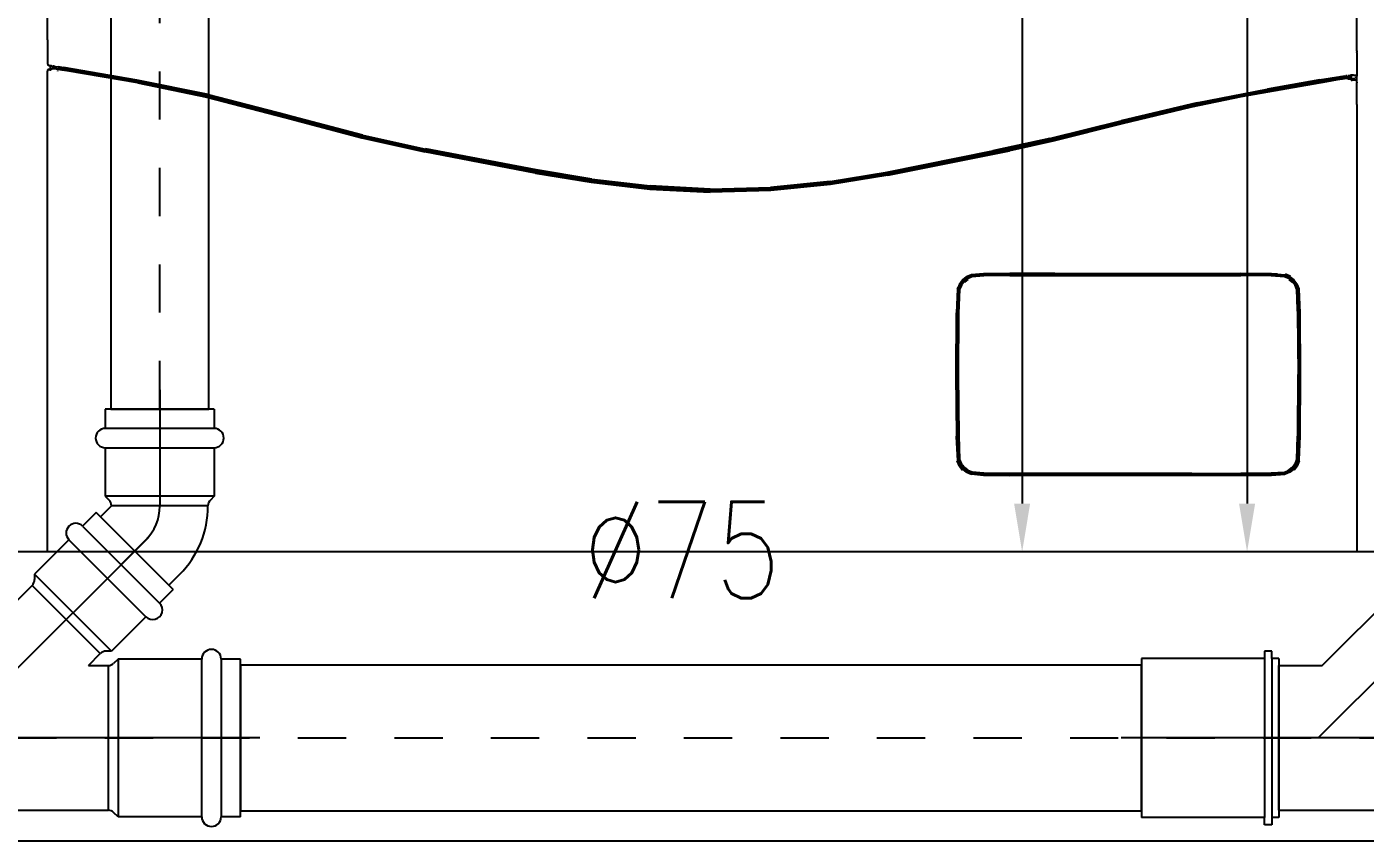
# Model space of a CAD drawing. Extents: x 41.9 to 126, y -21.3 to 38.1.
# Drawn here: x 97.593 to 100.367, y -16.279 to -14.591 of the extents above; entities that cross this region are included whole.
import ezdxf

# ---------------------------------------------------------------- set-up
doc = ezdxf.new("R2010")
doc.units = 0
for name, pattern in [('(_DASHED_)', [0.3, 0.2, -0.1]), ('DASHDOT2', [0.5, 0.25, -0.125, 0, -0.125]), ('ESGOTO_PRIMARIO', [1000, 1000, 0])]:
    doc.linetypes.add(name, pattern=pattern)
doc.layers.get('0').update_dxf_attribs({"linetype": 'CONTINUOUS'})
doc.layers.get('Defpoints').update_dxf_attribs({"linetype": 'CONTINUOUS'})
for name, color, linetype in [('ARQUITETURA_R07', 8, 'CONTINUOUS'), ('CONEXAO-PVC_SOLDAVEL_BRANCO', 84, 'CONTINUOUS'), ('IND_DIAMETRO', 7, 'CONTINUOUS'), ('IND_FLUXO', 3, 'CONTINUOUS'), ('LINHA_CENTRAL', 5, 'CONTINUOUS'), ('LINHA_EIXO', 8, 'DASHDOT2'), ('LISTAGEM_TEXTO', 7, 'CONTINUOUS'), ('TRACADO_INTERNO_CNX', 7, 'CONTINUOUS'), ('TUBO-PVC_SOLDAVEL_BRANCO', 84, 'CONTINUOUS'), ('US_dimension', 7, 'CONTINUOUS')]:
    doc.layers.add(name, color=color, linetype=linetype)
doc.styles.add('ARIAL', font='arial.ttf')
doc.styles.add('romans', font='romans.shx')
doc.dimstyles.new('1_25 A.F', dxfattribs={"dimscale": 0, "dimtxt": 0.2, "dimasz": 0.1, "dimexe": 0.05, "dimexo": 0.05, "dimgap": -0.045, "dimtad": 1, "dimlfac": 0.25, "dimzin": 5, "dimdsep": 46, "dimtxsty": 'ARIAL', "dimcen": 0, "dimclrd": 256, "dimclre": 256, "dimclrt": 256, "dimadec": 0, "dimazin": 0, "dimtfac": 1, "dimtmove": 2, "dimatfit": 3, "dimfxl": 0.08, "dimtolj": 1, "dimtzin": 1, "dimlwd": -1, "dimlwe": -1, "dimarcsym": 0})

# ---------------------------------------------------------------- blocks, each defined once
blk = doc.blocks.new('VISTAS')
at = {"layer": 'ARQUITETURA_R07'}
for p, q in [((0.86418, -1.02829), (0.86418, -0.51807)), ((1.54261, -1.03386), (1.54261, -0.51876)), ((0.86418, -1.02829), (0.86423, -1.04067)), ((1.54261, -1.03478), (1.54257, -1.04715)), ((1.54261, -1.03386), (1.54261, -1.03445)), ((1.54261, -1.03478), (1.54261, -1.03445)), ((0.86418, -1.05625), (0.86423, -1.04433)), ((0.86423, -1.04067), (0.86422, -1.04073)), ((0.86422, -1.04073), (0.86432, -1.04096)), ((0.86432, -1.04404), (0.86422, -1.04424)), ((0.86423, -1.04433), (0.86422, -1.04424)), ((0.86432, -1.04096), (0.8643, -1.04102)), ((0.8643, -1.04102), (0.86444, -1.04124)), ((0.8643, -1.04395), (0.86444, -1.04372)), ((0.86432, -1.04404), (0.8643, -1.04395)), ((0.86432, -1.04096), (0.86448, -1.04119)), ((0.86448, -1.04381), (0.86432, -1.04404)), ((0.86444, -1.04124), (0.86463, -1.0414)), ((0.86444, -1.04372), (0.86463, -1.04355)), ((0.86448, -1.04119), (0.8647, -1.04135)), ((0.8647, -1.04365), (0.86448, -1.04381)), ((0.86474, -1.04146), (0.86463, -1.0414)), ((0.86463, -1.04355), (0.86473, -1.0435)), ((0.8647, -1.04135), (0.86498, -1.04145)), ((0.86498, -1.04355), (0.8647, -1.04365)), ((0.86473, -1.0435), (0.86487, -1.04345)), ((0.86496, -1.04155), (0.86474, -1.04146)), ((0.86487, -1.04345), (0.86494, -1.0434)), ((0.86494, -1.0434), (0.86536, -1.04333)), ((0.86496, -1.04155), (0.8654, -1.04162)), ((0.86498, -1.04145), (0.8655, -1.0415)), ((0.8652, -1.04353), (0.86498, -1.04355)), ((0.86536, -1.04333), (0.86559, -1.04331)), ((0.86559, -1.04164), (0.8654, -1.04162)), ((0.8655, -1.0415), (0.86559, -1.0415)), ((0.86559, -1.04133), (0.86559, -1.0415)), ((0.86559, -1.0415), (0.86594, -1.04151)), ((0.86559, -1.0415), (0.86559, -1.0416)), ((0.86632, -1.04176), (0.86559, -1.04164)), ((0.86559, -1.04164), (0.86559, -1.04331)), ((0.86559, -1.04331), (0.86611, -1.04328)), ((0.86559, -1.04331), (0.86559, -1.0434)), ((0.86559, -1.04361), (0.86559, -1.0437)), ((0.86559, -1.0438), (0.86559, -1.04398)), ((0.86559, -1.04413), (0.86559, -1.04436)), ((0.8664, -1.04349), (0.86579, -1.0435)), ((0.86611, -1.04328), (0.8668, -1.04313)), ((0.86632, -1.04176), (0.86705, -1.04188)), ((0.86727, -1.04334), (0.8665, -1.04347)), ((0.8668, -1.04313), (0.86705, -1.04279)), ((0.86693, -1.04321), (0.8668, -1.04313)), ((0.86713, -1.04316), (0.8668, -1.04313)), ((0.86727, -1.04334), (0.86693, -1.04321)), ((0.86694, -1.04174), (0.86705, -1.04188)), ((0.86705, -1.04188), (0.86709, -1.04194)), ((0.86705, -1.04188), (0.86721, -1.04191)), ((0.86705, -1.04279), (0.86707, -1.04235)), ((0.86705, -1.04279), (0.86719, -1.04283)), ((0.86709, -1.04194), (0.86707, -1.04235)), ((0.86707, -1.04235), (0.86739, -1.04241)), ((0.86709, -1.04194), (0.86721, -1.04191)), ((0.86737, -1.04319), (0.86713, -1.04316)), ((0.86735, -1.04286), (0.86719, -1.04283)), ((0.86719, -1.04283), (0.86736, -1.04283)), ((0.86726, -1.04191), (0.86721, -1.04191)), ((0.86756, -1.04191), (0.86726, -1.04191)), ((0.86726, -1.04191), (0.86741, -1.04199)), ((0.86726, -1.04191), (0.86756, -1.04196)), ((0.86737, -1.04319), (0.86727, -1.04334)), ((0.86742, -1.04287), (0.86736, -1.04283)), ((0.868, -1.04329), (0.86737, -1.04319)), ((0.86756, -1.04231), (0.86739, -1.04232)), ((0.8674, -1.04175), (0.86756, -1.04191)), ((0.86741, -1.04199), (0.86756, -1.04201)), ((0.86756, -1.04286), (0.86742, -1.04287)), ((0.86756, -1.0429), (0.86742, -1.04287)), ((0.86756, -1.0429), (0.86753, -1.04295)), ((0.86756, -1.04191), (0.86756, -1.04196)), ((0.86756, -1.04196), (0.86756, -1.04201)), ((0.86756, -1.04196), (0.86786, -1.04201)), ((0.86756, -1.04201), (0.86828, -1.04212)), ((0.86756, -1.04201), (0.86756, -1.04231)), ((0.86756, -1.04231), (0.86756, -1.04244)), ((0.86756, -1.04286), (0.86756, -1.0429)), ((0.86823, -1.04296), (0.86756, -1.04286)), ((0.86828, -1.04212), (0.86786, -1.04201)), ((0.8695, -1.04353), (0.868, -1.04329)), ((0.86823, -1.04296), (0.86972, -1.0432)), ((0.86828, -1.04212), (0.86951, -1.04228)), ((0.86926, -1.04207), (0.86926, -1.04216)), ((0.86926, -1.04392), (0.86926, -1.04398)), ((0.86926, -1.04424), (0.86926, -1.04439)), ((0.87163, -1.04389), (0.8695, -1.04353)), ((0.86951, -1.04228), (0.86951, -1.04211)), ((0.86951, -1.04228), (0.86978, -1.04237)), ((0.86951, -1.044), (0.86951, -1.04396)), ((0.86951, -1.04443), (0.86951, -1.04426)), ((0.86966, -1.04214), (0.87244, -1.0426)), ((0.87185, -1.04356), (0.86972, -1.0432)), ((0.86978, -1.04237), (0.87002, -1.04237)), ((0.87002, -1.04237), (0.87191, -1.04273)), ((0.8744, -1.04435), (0.87163, -1.04389)), ((0.87185, -1.04356), (0.87462, -1.04403)), ((0.87191, -1.04273), (0.87281, -1.04284)), ((0.91052, -1.04906), (0.87244, -1.0426)), ((0.8726, -1.04275), (0.88364, -1.04462)), ((0.87281, -1.04284), (0.87468, -1.0432)), ((0.91096, -1.05056), (0.8744, -1.04435)), ((0.91116, -1.05026), (0.87462, -1.04403)), ((0.88381, -1.0447), (0.87468, -1.0432)), ((0.87468, -1.0432), (0.91143, -1.04951)), ((0.88381, -1.0447), (0.91062, -1.04926)), ((1.5364, -1.04707), (1.53678, -1.04702)), ((1.53697, -1.04693), (1.53682, -1.04695)), ((1.53697, -1.04693), (1.53703, -1.04693)), ((1.53709, -1.04691), (1.53703, -1.04693)), ((1.53713, -1.04691), (1.53709, -1.04691)), ((1.53741, -1.0469), (1.53726, -1.0469)), ((1.53844, -1.0469), (1.53796, -1.0469)), ((1.53803, -1.04682), (1.53844, -1.04682)), ((1.53844, -1.04655), (1.53844, -1.04642)), ((1.53844, -1.04669), (1.53844, -1.04664)), ((1.53844, -1.04682), (1.53844, -1.04678)), ((1.53844, -1.04682), (1.53854, -1.04682)), ((1.53844, -1.0469), (1.53844, -1.04682)), ((1.53869, -1.04689), (1.53844, -1.0469)), ((1.53844, -1.0472), (1.53844, -1.04695)), ((1.53867, -1.04682), (1.53861, -1.04683)), ((1.53869, -1.04675), (1.53867, -1.04682)), ((1.53867, -1.04682), (1.53938, -1.04682)), ((1.53867, -1.04682), (1.53869, -1.04689)), ((1.53869, -1.0464), (1.53869, -1.04655)), ((1.53869, -1.04661), (1.53869, -1.04665)), ((1.53874, -1.04689), (1.53869, -1.04689)), ((1.53869, -1.04689), (1.53869, -1.04726)), ((1.53961, -1.04725), (1.53874, -1.04689)), ((1.54084, -1.04647), (1.5393, -1.04655)), ((1.54009, -1.04683), (1.53938, -1.04682)), ((1.54084, -1.04647), (1.54177, -1.04651)), ((1.54222, -1.04684), (1.54177, -1.04651)), ((1.54236, -1.04666), (1.54236, -1.04764)), ((0.94742, -1.05654), (0.91052, -1.04906)), ((0.94733, -1.0567), (0.91062, -1.04926)), ((0.91096, -1.05056), (0.94682, -1.0579)), ((0.94699, -1.0576), (0.91116, -1.05026)), ((0.94738, -1.05689), (0.91143, -1.04951)), ((1.45989, -1.06088), (1.49631, -1.05373)), ((1.45994, -1.06106), (1.4962, -1.05393)), ((1.52656, -1.04965), (1.48237, -1.05738)), ((1.52674, -1.04997), (1.4824, -1.05778)), ((1.5214, -1.04973), (1.49534, -1.05424)), ((1.52656, -1.04924), (1.49542, -1.05464)), ((1.523, -1.0493), (1.4962, -1.05393)), ((1.5233, -1.04905), (1.49631, -1.05373)), ((1.5214, -1.04973), (1.53214, -1.04789)), ((1.523, -1.0493), (1.534, -1.04743)), ((1.5342, -1.04733), (1.52317, -1.04921)), ((1.5233, -1.04905), (1.53435, -1.04717)), ((1.53214, -1.0483), (1.52656, -1.04924)), ((1.52656, -1.04965), (1.53215, -1.04871)), ((1.53235, -1.04903), (1.52674, -1.04997)), ((1.53214, -1.04789), (1.5349, -1.04747)), ((1.53491, -1.0483), (1.53215, -1.04871)), ((1.53512, -1.04862), (1.53235, -1.04903)), ((1.5364, -1.04707), (1.534, -1.04743)), ((1.5349, -1.04747), (1.53703, -1.04721)), ((1.53491, -1.0483), (1.53704, -1.04804)), ((1.53726, -1.04836), (1.53512, -1.04862)), ((1.53703, -1.04721), (1.53844, -1.0472)), ((1.53704, -1.04762), (1.53703, -1.04721)), ((1.53854, -1.04751), (1.53704, -1.04762)), ((1.53854, -1.04793), (1.53704, -1.04804)), ((1.53869, -1.04825), (1.53726, -1.04836)), ((1.53844, -1.0472), (1.53853, -1.0472)), ((1.53844, -1.04847), (1.53844, -1.04835)), ((1.53844, -1.04874), (1.53844, -1.04859)), ((1.53844, -1.04896), (1.53844, -1.04884)), ((1.53853, -1.0472), (1.53869, -1.04726)), ((1.53869, -1.04752), (1.53854, -1.04751)), ((1.53854, -1.04793), (1.53869, -1.04794)), ((1.53869, -1.04726), (1.5394, -1.04756)), ((1.53869, -1.04726), (1.53869, -1.04752)), ((1.5394, -1.04756), (1.53869, -1.04752)), ((1.53869, -1.04794), (1.53869, -1.04815)), ((1.53869, -1.04794), (1.5394, -1.04797)), ((1.53869, -1.04825), (1.53869, -1.04845)), ((1.53876, -1.04826), (1.53869, -1.04825)), ((1.53869, -1.04856), (1.53869, -1.04869)), ((1.53869, -1.04881), (1.53869, -1.04895)), ((1.53958, -1.0483), (1.53876, -1.04826)), ((1.53972, -1.04792), (1.5394, -1.04756)), ((1.5394, -1.04756), (1.5397, -1.0481)), ((1.53958, -1.0483), (1.5394, -1.04797)), ((1.5394, -1.04914), (1.53952, -1.04891)), ((1.53947, -1.04916), (1.53955, -1.04891)), ((1.53951, -1.04915), (1.53965, -1.0489)), ((1.53955, -1.04915), (1.5396, -1.04915)), ((1.53958, -1.0483), (1.53963, -1.0483)), ((1.53962, -1.04859), (1.5396, -1.04872)), ((1.53965, -1.0489), (1.5396, -1.04915)), ((1.5396, -1.04915), (1.5399, -1.04912)), ((1.53994, -1.04782), (1.53961, -1.04725)), ((1.53967, -1.04835), (1.53963, -1.0483)), ((1.53965, -1.04847), (1.53963, -1.04853)), ((1.53967, -1.04835), (1.53966, -1.04842)), ((1.53971, -1.04813), (1.53967, -1.04828)), ((1.53967, -1.04828), (1.53968, -1.04831)), ((1.53968, -1.04831), (1.53967, -1.04835)), ((1.53972, -1.04834), (1.53967, -1.04835)), ((1.53967, -1.04835), (1.53972, -1.04843)), ((1.53972, -1.0484), (1.53967, -1.04835)), ((1.53967, -1.04847), (1.53972, -1.04852)), ((1.53971, -1.04859), (1.53969, -1.04871)), ((1.53969, -1.04859), (1.53969, -1.04871)), ((1.53972, -1.04792), (1.5397, -1.0481)), ((1.5397, -1.0481), (1.53971, -1.04813)), ((1.53971, -1.04813), (1.53972, -1.04834)), ((1.53972, -1.04834), (1.53972, -1.0484)), ((1.53972, -1.0484), (1.53972, -1.04843)), ((1.53975, -1.04843), (1.53972, -1.0484)), ((1.53972, -1.04847), (1.53972, -1.04852)), ((1.53972, -1.04871), (1.53978, -1.04858)), ((1.53975, -1.04843), (1.53979, -1.04843)), ((1.53975, -1.04843), (1.53978, -1.04847)), ((1.53978, -1.04847), (1.53984, -1.04844)), ((1.53982, -1.0485), (1.53978, -1.04847)), ((1.53982, -1.0485), (1.53983, -1.04848)), ((1.53984, -1.04844), (1.53994, -1.04782)), ((1.53984, -1.04844), (1.54029, -1.04844)), ((1.53996, -1.04867), (1.53988, -1.04857)), ((1.5399, -1.04912), (1.53993, -1.04888)), ((1.5399, -1.04912), (1.54036, -1.04905)), ((1.53996, -1.04869), (1.53996, -1.04867)), ((1.54101, -1.04849), (1.54029, -1.04844)), ((1.54036, -1.04905), (1.54129, -1.04903)), ((1.5414, -1.04856), (1.54101, -1.04849)), ((1.54129, -1.04903), (1.5418, -1.04899)), ((1.54161, -1.04867), (1.5414, -1.04856)), ((1.54161, -1.04867), (1.54194, -1.04894)), ((1.5418, -1.04899), (1.54184, -1.04897)), ((1.54183, -1.0474), (1.54191, -1.04813)), ((1.54194, -1.04894), (1.54209, -1.04889)), ((1.54194, -1.04894), (1.54205, -1.04901)), ((1.54205, -1.04901), (1.54222, -1.04918)), ((1.54209, -1.04889), (1.54231, -1.04873)), ((1.54222, -1.04918), (1.54234, -1.04941)), ((1.54231, -1.04873), (1.54236, -1.04865)), ((1.54236, -1.04865), (1.54234, -1.04941)), ((1.54234, -1.04941), (1.54236, -1.04947)), ((1.54236, -1.04865), (1.54246, -1.0485)), ((1.54236, -1.04947), (1.54242, -1.0497)), ((1.54236, -1.04947), (1.54236, -1.04966)), ((1.54242, -1.0497), (1.54257, -1.05052)), ((1.54246, -1.0485), (1.54256, -1.04821)), ((1.54256, -1.04821), (1.54257, -1.04715)), ((1.54261, -1.06175), (1.54257, -1.05052)), ((0.86416, -1.29352), (0.86418, -1.05633)), ((0.86418, -1.05633), (0.86418, -1.05625)), ((0.94682, -1.0579), (0.98742, -1.06851)), ((0.94699, -1.0576), (0.98755, -1.0682)), ((0.94733, -1.0567), (0.98805, -1.06724)), ((0.94738, -1.05689), (0.98789, -1.06745)), ((0.94742, -1.05654), (0.98816, -1.06707)), ((1.45989, -1.06088), (1.42051, -1.07021)), ((1.45672, -1.0627), (1.48237, -1.05738)), ((1.4824, -1.05778), (1.45678, -1.0631)), ((1.45981, -1.06125), (1.49534, -1.05424)), ((1.45993, -1.06165), (1.49542, -1.05464)), ((1.0273, -1.07794), (0.98789, -1.06745)), ((1.0274, -1.07771), (0.98805, -1.06724)), ((1.45994, -1.06106), (1.42058, -1.0704)), ((1.45981, -1.06125), (1.42066, -1.07059)), ((1.42075, -1.07101), (1.45993, -1.06165)), ((1.45665, -1.06222), (1.42075, -1.07101)), ((1.45672, -1.0627), (1.42081, -1.07147)), ((1.45678, -1.0631), (1.42086, -1.07185)), ((1.4599, -1.06155), (1.45665, -1.06222)), ((1.54261, -1.06175), (1.54262, -1.29352)), ((0.98742, -1.06851), (1.02699, -1.0791)), ((1.02707, -1.07877), (0.98755, -1.0682)), ((1.38344, -1.07931), (1.42051, -1.07021)), ((1.38347, -1.07952), (1.42058, -1.0704)), ((1.38351, -1.07976), (1.42066, -1.07059)), ((1.38357, -1.08019), (1.42075, -1.07101)), ((1.42075, -1.07101), (1.3857, -1.07976)), ((1.38574, -1.0802), (1.42081, -1.07147)), ((1.42086, -1.07185), (1.38578, -1.08056)), ((1.02699, -1.0791), (1.05971, -1.08635)), ((1.02707, -1.07877), (1.05977, -1.08601)), ((1.0273, -1.07794), (1.05993, -1.08516)), ((1.0274, -1.07771), (1.05998, -1.08491)), ((1.38344, -1.07931), (1.35393, -1.08578)), ((1.38347, -1.07952), (1.35396, -1.08599)), ((1.38351, -1.07976), (1.35401, -1.08624)), ((1.35408, -1.08667), (1.38357, -1.08019)), ((1.3857, -1.07976), (1.36261, -1.08496)), ((1.38574, -1.0802), (1.36263, -1.0854)), ((1.38578, -1.08056), (1.36265, -1.08575)), ((1.11711, -1.09727), (1.05971, -1.08635)), ((1.11716, -1.09692), (1.05977, -1.08601)), ((1.11728, -1.09608), (1.05993, -1.08516)), ((1.11733, -1.09584), (1.05998, -1.08491)), ((1.11736, -1.09564), (1.06002, -1.0847)), ((1.29923, -1.09674), (1.35393, -1.08578)), ((1.29927, -1.09695), (1.35396, -1.08599)), ((1.29934, -1.09718), (1.35401, -1.08624)), ((1.35408, -1.08667), (1.29942, -1.09759)), ((1.36263, -1.0854), (1.2995, -1.09801)), ((1.29957, -1.09836), (1.36265, -1.08575)), ((1.36261, -1.08496), (1.35408, -1.08667)), ((1.11711, -1.09727), (1.14596, -1.102)), ((1.146, -1.10166), (1.11716, -1.09692)), ((1.14612, -1.10082), (1.11728, -1.09608)), ((1.14617, -1.1006), (1.11733, -1.09584)), ((1.1462, -1.10039), (1.11736, -1.09564)), ((1.14596, -1.102), (1.17631, -1.10554)), ((1.146, -1.10166), (1.17633, -1.1052)), ((1.14612, -1.10082), (1.1764, -1.10436)), ((1.14617, -1.1006), (1.17643, -1.10414)), ((1.1462, -1.10039), (1.17645, -1.10393)), ((1.26963, -1.10164), (1.23882, -1.10471)), ((1.26967, -1.10184), (1.23885, -1.10492)), ((1.26973, -1.10206), (1.23888, -1.10513)), ((1.26963, -1.10164), (1.29923, -1.09674)), ((1.26967, -1.10184), (1.29927, -1.09695)), ((1.26973, -1.10206), (1.29934, -1.09718)), ((1.26986, -1.1029), (1.2995, -1.09801)), ((1.29957, -1.09836), (1.26991, -1.10324)), ((1.17631, -1.10554), (1.20753, -1.10721)), ((1.20753, -1.10686), (1.17633, -1.1052)), ((1.20752, -1.10602), (1.1764, -1.10436)), ((1.20752, -1.1058), (1.17643, -1.10414)), ((1.20752, -1.1056), (1.17645, -1.10393)), ((1.20752, -1.1056), (1.23882, -1.10471)), ((1.20752, -1.1058), (1.23885, -1.10492)), ((1.20752, -1.10602), (1.23888, -1.10513)), ((1.20753, -1.10686), (1.23895, -1.10597)), ((1.23898, -1.10631), (1.20753, -1.10721)), ((1.26986, -1.1029), (1.23895, -1.10597)), ((1.26991, -1.10324), (1.23898, -1.10631)), ((1.33834, -1.15265), (1.3404, -1.15102)), ((1.3404, -1.15102), (1.34283, -1.14999)), ((1.34285, -1.15001), (1.34041, -1.15105)), ((1.34046, -1.15111), (1.34286, -1.1501)), ((1.34088, -1.15184), (1.34313, -1.15089)), ((1.34317, -1.15102), (1.34094, -1.15195)), ((1.34914, -1.14946), (1.34285, -1.15001)), ((1.34913, -1.14955), (1.34286, -1.1501)), ((1.34926, -1.15038), (1.34313, -1.15089)), ((1.34929, -1.15051), (1.34317, -1.15102)), ((1.34913, -1.14955), (1.36275, -1.14936)), ((1.36277, -1.14927), (1.34914, -1.14946)), ((1.34926, -1.15038), (1.3628, -1.1502)), ((1.36281, -1.15033), (1.34929, -1.15051)), ((1.36275, -1.14936), (1.48245, -1.1494)), ((1.36277, -1.14927), (1.386, -1.14924)), ((1.36277, -1.14927), (1.4825, -1.14931)), ((1.36279, -1.14924), (1.386, -1.14924)), ((1.3628, -1.1502), (1.48239, -1.15024)), ((1.36281, -1.15033), (1.48239, -1.15037)), ((1.386, -1.14924), (1.48248, -1.14928)), ((1.49817, -1.15039), (1.48239, -1.15024)), ((1.49816, -1.15052), (1.48239, -1.15037)), ((1.4983, -1.14956), (1.48245, -1.1494)), ((1.48248, -1.14928), (1.48251, -1.14928)), ((1.48248, -1.14928), (1.4825, -1.14931)), ((1.49837, -1.14947), (1.4825, -1.14931)), ((1.50502, -1.15102), (1.49816, -1.15052)), ((1.49817, -1.15039), (1.50505, -1.15089)), ((1.4983, -1.14956), (1.50532, -1.1501)), ((1.50136, -1.14967), (1.49837, -1.14947)), ((1.49839, -1.14945), (1.50136, -1.14967)), ((1.50136, -1.14967), (1.50542, -1.15002)), ((1.50725, -1.15195), (1.50502, -1.15102)), ((1.5073, -1.15184), (1.50505, -1.15089)), ((1.50773, -1.15111), (1.50532, -1.1501)), ((1.50542, -1.15002), (1.50779, -1.15102)), ((1.50544, -1.15001), (1.50779, -1.15102)), ((1.50819, -1.15086), (1.50564, -1.14975)), ((1.50779, -1.15102), (1.50783, -1.15102)), ((1.50783, -1.15102), (1.50785, -1.15105)), ((1.33569, -1.15731), (1.33513, -1.16972)), ((1.33524, -1.16972), (1.33581, -1.15729)), ((1.3357, -1.15726), (1.33568, -1.15728)), ((1.33569, -1.15731), (1.33568, -1.15728)), ((1.33569, -1.15731), (1.3357, -1.15726)), ((1.3357, -1.15726), (1.33571, -1.15723)), ((1.33571, -1.15723), (1.336, -1.15651)), ((1.33685, -1.15481), (1.33581, -1.15729)), ((1.33675, -1.1548), (1.336, -1.15651)), ((1.33604, -1.16986), (1.33658, -1.15757)), ((1.33669, -1.15762), (1.33617, -1.16989)), ((1.33755, -1.15525), (1.33658, -1.15757)), ((1.33765, -1.15532), (1.33669, -1.15762)), ((1.33669, -1.15762), (1.33675, -1.15767)), ((1.3375, -1.15376), (1.33675, -1.1548)), ((1.33677, -1.15771), (1.33675, -1.15767)), ((1.33677, -1.15771), (1.3368, -1.15773)), ((1.33685, -1.15481), (1.33843, -1.15272)), ((1.3375, -1.15376), (1.33778, -1.1534)), ((1.33755, -1.15525), (1.339, -1.15331)), ((1.33909, -1.15341), (1.33765, -1.15532)), ((1.33778, -1.1534), (1.33834, -1.15265)), ((1.33835, -1.15268), (1.33778, -1.1534)), ((1.34041, -1.15105), (1.33835, -1.15268)), ((1.34046, -1.15111), (1.33843, -1.15272)), ((1.34088, -1.15184), (1.339, -1.15331)), ((1.34094, -1.15195), (1.33909, -1.15341)), ((1.34106, -1.15249), (1.33935, -1.15387)), ((1.50723, -1.15249), (1.50894, -1.15386)), ((1.5091, -1.15341), (1.50725, -1.15195)), ((1.5073, -1.15184), (1.50918, -1.15331)), ((1.50773, -1.15111), (1.50975, -1.15272)), ((1.50785, -1.15105), (1.50984, -1.15264)), ((1.51051, -1.15532), (1.5091, -1.15341)), ((1.51061, -1.15524), (1.50918, -1.15331)), ((1.51131, -1.15481), (1.50975, -1.15272)), ((1.50984, -1.15264), (1.50989, -1.15265)), ((1.50991, -1.15268), (1.50989, -1.15265)), ((1.50991, -1.15268), (1.51142, -1.15475)), ((1.51142, -1.15761), (1.51051, -1.15532)), ((1.51061, -1.15524), (1.51152, -1.15756)), ((1.51131, -1.15481), (1.5123, -1.15729)), ((1.5114, -1.15766), (1.51142, -1.15761)), ((1.5114, -1.1577), (1.5114, -1.15766)), ((1.5118, -1.16793), (1.5114, -1.1577)), ((1.51142, -1.15475), (1.51147, -1.15477)), ((1.51149, -1.1548), (1.51147, -1.15477)), ((1.51149, -1.1548), (1.51241, -1.15726)), ((1.51202, -1.16985), (1.51152, -1.15756)), ((1.51282, -1.16972), (1.5123, -1.15729)), ((1.51241, -1.15726), (1.51294, -1.16972)), ((1.33499, -1.20169), (1.33512, -1.16978)), ((1.33524, -1.16972), (1.33511, -1.20167)), ((1.33513, -1.16972), (1.33512, -1.16978)), ((1.33604, -1.16986), (1.33592, -1.20168)), ((1.33617, -1.16989), (1.33604, -1.20169)), ((1.51191, -1.16988), (1.5118, -1.16793)), ((1.51188, -1.16992), (1.51191, -1.16988)), ((1.51188, -1.16992), (1.51207, -1.20169)), ((1.51202, -1.16985), (1.51218, -1.20168)), ((1.51282, -1.16972), (1.513, -1.20167)), ((1.51294, -1.16972), (1.51312, -1.20168)), ((1.33497, -1.20172), (1.33499, -1.20169)), ((1.33497, -1.20172), (1.33498, -1.20175)), ((1.33498, -1.20175), (1.33499, -1.20169)), ((1.33523, -1.23365), (1.33498, -1.20175)), ((1.33534, -1.23363), (1.33511, -1.20167)), ((1.33614, -1.2335), (1.33592, -1.20168)), ((1.33604, -1.20169), (1.33627, -1.23349)), ((1.51191, -1.2335), (1.51206, -1.20175)), ((1.51202, -1.2335), (1.51218, -1.20168)), ((1.51206, -1.20175), (1.51207, -1.20169)), ((1.51282, -1.23363), (1.513, -1.20167)), ((1.51312, -1.20168), (1.51294, -1.23365)), ((1.335, -1.2338), (1.33563, -1.24636)), ((1.33521, -1.23369), (1.33523, -1.23365)), ((1.33522, -1.23373), (1.33521, -1.23369)), ((1.33578, -1.24611), (1.33522, -1.23373)), ((1.33534, -1.23363), (1.33589, -1.24606)), ((1.33614, -1.2335), (1.33666, -1.24579)), ((1.33627, -1.23349), (1.33678, -1.24576)), ((1.51188, -1.23357), (1.5114, -1.24578)), ((1.51142, -1.24576), (1.51188, -1.23357)), ((1.51202, -1.2335), (1.51152, -1.24579)), ((1.51188, -1.23357), (1.51191, -1.2335)), ((1.51282, -1.23363), (1.5123, -1.24606)), ((1.51294, -1.23365), (1.51241, -1.24611)), ((1.33667, -1.2491), (1.33555, -1.24644)), ((1.33578, -1.24611), (1.33576, -1.24617)), ((1.33577, -1.2462), (1.33576, -1.24617)), ((1.33678, -1.24861), (1.33577, -1.2462)), ((1.33687, -1.24854), (1.33589, -1.24606)), ((1.33758, -1.24811), (1.33666, -1.24579)), ((1.33678, -1.24576), (1.33768, -1.24805)), ((1.33758, -1.24811), (1.339, -1.25004)), ((1.33768, -1.24805), (1.33773, -1.24807)), ((1.33773, -1.24807), (1.33776, -1.2481)), ((1.33776, -1.2481), (1.33821, -1.24871)), ((1.51061, -1.24811), (1.50918, -1.25004)), ((1.5105, -1.2481), (1.50996, -1.24879)), ((1.51049, -1.24807), (1.51048, -1.24809)), ((1.51138, -1.24582), (1.51049, -1.24807)), ((1.51141, -1.24581), (1.5105, -1.2481)), ((1.51061, -1.24811), (1.51152, -1.24579)), ((1.51131, -1.24854), (1.5123, -1.24606)), ((1.51138, -1.24582), (1.51142, -1.24576)), ((1.5114, -1.24578), (1.51141, -1.24581)), ((1.51241, -1.24611), (1.51142, -1.24861)), ((1.51172, -1.24906), (1.5128, -1.24642)), ((1.33667, -1.2491), (1.33827, -1.25127)), ((1.33835, -1.25073), (1.33678, -1.24861)), ((1.33687, -1.24854), (1.33843, -1.25063)), ((1.33821, -1.24871), (1.33909, -1.24996)), ((1.3404, -1.25235), (1.33835, -1.25073)), ((1.34046, -1.25223), (1.33843, -1.25063)), ((1.34088, -1.25151), (1.339, -1.25004)), ((1.33914, -1.24997), (1.33909, -1.24996)), ((1.33916, -1.25), (1.33909, -1.24996)), ((1.33916, -1.25), (1.33914, -1.24997)), ((1.34095, -1.25142), (1.33916, -1.25)), ((1.34106, -1.25109), (1.33936, -1.24972)), ((1.34283, -1.25338), (1.3404, -1.25235)), ((1.34046, -1.25223), (1.34286, -1.25325)), ((1.34088, -1.25151), (1.34313, -1.25246)), ((1.34095, -1.25142), (1.34098, -1.25142)), ((1.341, -1.25144), (1.34098, -1.25142)), ((1.34271, -1.25214), (1.341, -1.25144)), ((1.3432, -1.25235), (1.34271, -1.25214)), ((1.34317, -1.25235), (1.34271, -1.25214)), ((1.34912, -1.25393), (1.34283, -1.25338)), ((1.34913, -1.2538), (1.34286, -1.25325)), ((1.34927, -1.25297), (1.34313, -1.25246)), ((1.34322, -1.25237), (1.34317, -1.25235)), ((1.34931, -1.25285), (1.3432, -1.25235)), ((1.34933, -1.25288), (1.34322, -1.25237)), ((1.36274, -1.25412), (1.34912, -1.25393)), ((1.34913, -1.2538), (1.36275, -1.25398)), ((1.34927, -1.25297), (1.3628, -1.25314)), ((1.34931, -1.25285), (1.36282, -1.25303)), ((1.36282, -1.25303), (1.34933, -1.25288)), ((1.48246, -1.25407), (1.36274, -1.25412)), ((1.48245, -1.25394), (1.36275, -1.25398)), ((1.48239, -1.2531), (1.3628, -1.25314)), ((1.36285, -1.25305), (1.36282, -1.25303)), ((1.42111, -1.25299), (1.36285, -1.25305)), ((1.42114, -1.25301), (1.42111, -1.25299)), ((1.45698, -1.25296), (1.42114, -1.25301)), ((1.42114, -1.25301), (1.48239, -1.25299)), ((1.45698, -1.25296), (1.48239, -1.25299)), ((1.49817, -1.25296), (1.48239, -1.2531)), ((1.48242, -1.25301), (1.48239, -1.25299)), ((1.49817, -1.25284), (1.48242, -1.25301)), ((1.49819, -1.25287), (1.48242, -1.25301)), ((1.4983, -1.25378), (1.48245, -1.25394)), ((1.49833, -1.25392), (1.48246, -1.25407)), ((1.49817, -1.25296), (1.50506, -1.25246)), ((1.49817, -1.25284), (1.49819, -1.25287)), ((1.4982, -1.25284), (1.49817, -1.25284)), ((1.50505, -1.25237), (1.49819, -1.25287)), ((1.4983, -1.25378), (1.50532, -1.25325)), ((1.50536, -1.25338), (1.49833, -1.25392)), ((1.50506, -1.25233), (1.50505, -1.25237)), ((1.50731, -1.25151), (1.50506, -1.25246)), ((1.50506, -1.25233), (1.50638, -1.25178)), ((1.50773, -1.25223), (1.50532, -1.25325)), ((1.50779, -1.25235), (1.50536, -1.25338)), ((1.50668, -1.25165), (1.50638, -1.25178)), ((1.50727, -1.25144), (1.50668, -1.25165)), ((1.50725, -1.25108), (1.50895, -1.24971)), ((1.50728, -1.2514), (1.50727, -1.25144)), ((1.50728, -1.2514), (1.5091, -1.24996)), ((1.50911, -1.24999), (1.50728, -1.2514)), ((1.50731, -1.25151), (1.50918, -1.25004)), ((1.50773, -1.25223), (1.50975, -1.25063)), ((1.50984, -1.25073), (1.50779, -1.25235)), ((1.5091, -1.24996), (1.50975, -1.24909)), ((1.50975, -1.24909), (1.50911, -1.24999)), ((1.51131, -1.24854), (1.50975, -1.25063)), ((1.50996, -1.24879), (1.50975, -1.24909)), ((1.51142, -1.24861), (1.50984, -1.25073)), ((1.51172, -1.24906), (1.51013, -1.25122)), ((2.76394, -1.29352), (-1.65606, -1.29352)), ((2.91394, -1.44352), (-1.80606, -1.44352))]:
    blk.add_line(p, q, dxfattribs=at)
blk = doc.blocks.new('*U48', base_point=(20.11723, -19.99961))
for p, q in [((20.19417, -19.88279), (20.1871, -19.88986)), ((20.23405, -19.92267), (20.19417, -19.88279)), ((20.18003, -19.89693), (20.16221, -19.91475)), ((20.11938, -19.96211), (20.16093, -19.92055)), ((20.16221, -19.91475), (20.16221, -19.91748)), ((20.23405, -19.92267), (20.22698, -19.92974)), ((20.21991, -19.93681), (20.20209, -19.95463)), ((20.19009, -19.96211), (20.19629, -19.95591)), ((20.20209, -19.95463), (20.19936, -19.95463)), ((20.09696, -19.96211), (20.11938, -19.96211)), ((20.09696, -20.03711), (20.09696, -19.96211)), ((20.19009, -19.96211), (20.20047, -19.96211)), ((20.20547, -19.95871), (20.2032, -19.96097)), ((20.24887, -19.95871), (20.20547, -19.95871)), ((20.26887, -19.95871), (20.25887, -19.95871)), ((20.26887, -20.04051), (20.26887, -19.95871)), ((20.09696, -20.03711), (20.20047, -20.03711)), ((20.20547, -20.04051), (20.2032, -20.03824)), ((20.24887, -20.04051), (20.20547, -20.04051)), ((20.26887, -20.04051), (20.25887, -20.04051))]:
    blk.add_line(p, q)
for centre, radius, start, end in [((20.18356, -19.8934), 0.005, 45, 225), ((20.15786, -19.91748), 0.00435, 315, 0), ((20.22344, -19.93328), 0.005, 225, 45), ((20.19936, -19.95898), 0.00435, 90, 135), ((20.25387, -19.95871), 0.005, 0, 180), ((20.20047, -19.95824), 0.00386, 270, 315), ((20.20047, -20.04097), 0.00386, 45, 90), ((20.25387, -20.04051), 0.005, 180, 0)]:
    blk.add_arc(centre, radius, start, end)
at = {"layer": 'LINHA_CENTRAL'}
for p, q in [((20.22118, -19.89566), (20.11723, -19.99961)), ((20.27887, -19.99961), (20.08696, -19.99961))]:
    blk.add_line(p, q, dxfattribs=at)
at = {"layer": 'TRACADO_INTERNO_CNX'}
for p, q in [((20.1871, -19.88986), (20.22698, -19.92974)), ((20.21991, -19.93681), (20.18003, -19.89693)), ((20.19629, -19.95591), (20.16093, -19.92055)), ((20.16221, -19.91475), (20.20209, -19.95463)), ((20.20047, -20.03711), (20.20047, -19.96211)), ((20.20547, -19.95871), (20.20547, -20.04051)), ((20.24887, -20.04051), (20.24887, -19.95871)), ((20.25887, -19.95871), (20.25887, -20.04051))]:
    blk.add_line(p, q, dxfattribs=at)
blk = doc.blocks.new('*U51', base_point=(26.81117, -12.64972))
for p, q in [((26.81492, -12.60472), (26.81867, -12.60472)), ((26.81492, -12.60847), (26.81492, -12.60472)), ((26.81867, -12.60472), (26.81867, -12.60847)), ((26.81117, -12.60847), (26.81492, -12.60847)), ((26.81117, -12.69097), (26.81117, -12.60849)), ((26.81117, -12.60849), (26.81492, -12.60849)), ((26.81867, -12.60847), (26.88239, -12.60847)), ((26.88239, -12.69097), (26.88239, -12.60847)), ((26.81117, -12.69097), (26.81492, -12.69097)), ((26.81492, -12.69097), (26.81492, -12.69472)), ((26.81492, -12.69472), (26.81867, -12.69472)), ((26.81867, -12.69472), (26.81867, -12.69097)), ((26.81867, -12.69097), (26.88239, -12.69097))]:
    blk.add_line(p, q)
at = {"layer": 'LINHA_CENTRAL'}
blk.add_line((26.80417, -12.64972), (26.89292, -12.64972), dxfattribs=at)
at = {"layer": 'TRACADO_INTERNO_CNX'}
for p, q in [((26.81492, -12.69097), (26.81492, -12.60849)), ((26.81867, -12.69097), (26.81867, -12.60847))]:
    blk.add_line(p, q, dxfattribs=at)
blk = doc.blocks.new('*U55', base_point=(20.11723, -19.99961))
for p, q in [((20.19417, -19.88279), (20.1871, -19.88986)), ((20.23405, -19.92267), (20.19417, -19.88279)), ((20.18003, -19.89693), (20.16221, -19.91475)), ((20.11938, -19.96211), (20.16093, -19.92055)), ((20.16221, -19.91475), (20.16221, -19.91748)), ((20.23405, -19.92267), (20.22698, -19.92974)), ((20.21991, -19.93681), (20.20209, -19.95463)), ((20.19009, -19.96211), (20.19629, -19.95591)), ((20.20209, -19.95463), (20.19936, -19.95463)), ((20.09696, -19.96211), (20.11938, -19.96211)), ((20.09696, -20.03711), (20.09696, -19.96211)), ((20.19009, -19.96211), (20.20047, -19.96211)), ((20.20547, -19.95871), (20.2032, -19.96097)), ((20.24887, -19.95871), (20.20547, -19.95871)), ((20.26887, -19.95871), (20.25887, -19.95871)), ((20.26887, -20.04051), (20.26887, -19.95871)), ((20.09696, -20.03711), (20.20047, -20.03711)), ((20.20547, -20.04051), (20.2032, -20.03824)), ((20.24887, -20.04051), (20.20547, -20.04051)), ((20.26887, -20.04051), (20.25887, -20.04051))]:
    blk.add_line(p, q)
for centre, radius, start, end in [((20.18356, -19.8934), 0.005, 45, 225), ((20.15786, -19.91748), 0.00435, 315, 0), ((20.22344, -19.93328), 0.005, 225, 45), ((20.19936, -19.95898), 0.00435, 90, 135), ((20.25387, -19.95871), 0.005, 0, 180), ((20.20047, -19.95824), 0.00386, 270, 315), ((20.20047, -20.04097), 0.00386, 45, 90), ((20.25387, -20.04051), 0.005, 180, 0)]:
    blk.add_arc(centre, radius, start, end)
at = {"layer": 'LINHA_CENTRAL'}
for p, q in [((20.22118, -19.89566), (20.11723, -19.99961)), ((20.27887, -19.99961), (20.08696, -19.99961))]:
    blk.add_line(p, q, dxfattribs=at)
at = {"layer": 'TRACADO_INTERNO_CNX'}
for p, q in [((20.1871, -19.88986), (20.22698, -19.92974)), ((20.21991, -19.93681), (20.18003, -19.89693)), ((20.19629, -19.95591), (20.16093, -19.92055)), ((20.16221, -19.91475), (20.20209, -19.95463)), ((20.20047, -20.03711), (20.20047, -19.96211)), ((20.20547, -19.95871), (20.20547, -20.04051)), ((20.24887, -20.04051), (20.24887, -19.95871)), ((20.25887, -19.95871), (20.25887, -20.04051))]:
    blk.add_line(p, q, dxfattribs=at)
blk = doc.blocks.new('*U56', base_point=(29.14109, -11.78928))
for p, q in [((29.08053, -11.76108), (29.08053, -11.81748)), ((29.08053, -11.76108), (29.09053, -11.76108)), ((29.10053, -11.76108), (29.12573, -11.76108)), ((29.12573, -11.76108), (29.12766, -11.76301)), ((29.17175, -11.78458), (29.16609, -11.77893)), ((29.17175, -11.78458), (29.13639, -11.81994)), ((29.08053, -11.81748), (29.09053, -11.81748)), ((29.10053, -11.81748), (29.12573, -11.81748)), ((29.12573, -11.81748), (29.12766, -11.81555))]:
    blk.add_line(p, q)
for centre, radius, start, end in [((29.09553, -11.76108), 0.005, 0, 180), ((29.13073, -11.75994), 0.00435, 225, 270), ((29.1308, -11.81412), 0.04984, 44.92169, 90.07831), ((29.13073, -11.81863), 0.00435, 90, 135), ((29.09553, -11.81748), 0.005, 180, 0)]:
    blk.add_arc(centre, radius, start, end)
at = {"layer": 'LINHA_CENTRAL'}
for p, q in [((29.07053, -11.78928), (29.13085, -11.78928)), ((29.14833, -11.79652), (29.16114, -11.80933))]:
    blk.add_line(p, q, dxfattribs=at)
blk.add_arc((29.1308, -11.81412), 0.02484, 44.92169, 90.07831, dxfattribs=at)
at = {"layer": 'TRACADO_INTERNO_CNX'}
for p, q in [((29.09053, -11.76108), (29.09053, -11.81748)), ((29.10053, -11.81748), (29.10053, -11.76108)), ((29.12573, -11.76108), (29.12573, -11.81748)), ((29.13073, -11.76428), (29.13073, -11.81428)), ((29.13073, -11.81428), (29.13639, -11.81994))]:
    blk.add_line(p, q, dxfattribs=at)
blk = doc.blocks.new('*D120')
at = {"layer": 'Defpoints', "color": 0, "transparency": 16777216}
for p in [(97.8688, -12.4789), (97.2823, -15.6789), (97.8688, -15.6789)]:
    blk.add_point(p, dxfattribs=at)
at = {"layer": 'US_dimension', "transparency": 16777216}
for p, q in [((97.8188, -12.4789), (97.2323, -12.4789)), ((97.2823, -12.5789), (97.2823, -15.5789)), ((97.2373, -13.8591), (96.943, -13.8591)), ((96.943, -13.8591), (96.943, -14.2987)), ((97.2373, -14.2987), (97.2373, -13.8591)), ((96.943, -14.2987), (97.2373, -14.2987)), ((97.8188, -15.6789), (97.2323, -15.6789))]:
    blk.add_line(p, q, dxfattribs=at)
for points in [[(97.2656, -12.5789), (97.2989, -12.5789), (97.2823, -12.4789)], [(97.2656, -15.5789), (97.2989, -15.5789), (97.2823, -15.6789)]]:
    blk.add_solid(points, dxfattribs=at)
at = {"layer": 'US_dimension', "transparency": 16777216, "insert": (97.0901, -14.0789), "char_height": 0.2, "attachment_point": 5, "rotation": 90, "style": 'ARIAL'}
blk.add_mtext('\\A1;.80', dxfattribs=at)
blk = doc.blocks.new('*D122')
at = {"layer": 'Defpoints', "color": 0, "transparency": 16777216}
for p in [(100.7085, -12.4789), (100.122, -15.6789), (100.7085, -15.6789)]:
    blk.add_point(p, dxfattribs=at)
at = {"layer": 'US_dimension', "transparency": 16777216}
for p, q in [((100.6585, -12.4789), (100.072, -12.4789)), ((100.122, -12.5789), (100.122, -15.5789)), ((100.077, -13.8591), (99.7828, -13.8591)), ((99.7828, -13.8591), (99.7828, -14.2987)), ((100.077, -14.2987), (100.077, -13.8591)), ((99.7828, -14.2987), (100.077, -14.2987)), ((100.6585, -15.6789), (100.072, -15.6789))]:
    blk.add_line(p, q, dxfattribs=at)
for points in [[(100.1053, -12.5789), (100.1387, -12.5789), (100.122, -12.4789)], [(100.1053, -15.5789), (100.1387, -15.5789), (100.122, -15.6789)]]:
    blk.add_solid(points, dxfattribs=at)
at = {"layer": 'US_dimension', "transparency": 16777216, "insert": (99.9299, -14.0789), "char_height": 0.2, "attachment_point": 5, "rotation": 90, "style": 'ARIAL'}
blk.add_mtext('\\A1;.80', dxfattribs=at)
blk = doc.blocks.new('*D123')
at = {"layer": 'Defpoints', "color": 0, "transparency": 16777216}
for p in [(99.9082, -12.2789), (99.6559, -15.6789), (99.9082, -15.6789)]:
    blk.add_point(p, dxfattribs=at)
at = {"layer": 'US_dimension', "transparency": 16777216}
for p, q in [((99.8582, -12.2789), (99.6059, -12.2789)), ((99.6559, -12.3789), (99.6559, -15.5789)), ((99.6109, -13.758), (99.3166, -13.758)), ((99.3166, -13.758), (99.3166, -14.1998)), ((99.6109, -14.1998), (99.6109, -13.758)), ((99.3166, -14.1998), (99.6109, -14.1998)), ((99.8582, -15.6789), (99.6059, -15.6789))]:
    blk.add_line(p, q, dxfattribs=at)
for points in [[(99.6392, -12.3789), (99.6725, -12.3789), (99.6559, -12.2789)], [(99.6392, -15.5789), (99.6725, -15.5789), (99.6559, -15.6789)]]:
    blk.add_solid(points, dxfattribs=at)
at = {"layer": 'US_dimension', "transparency": 16777216, "insert": (99.4638, -13.9789), "char_height": 0.2, "attachment_point": 5, "rotation": 90, "style": 'ARIAL'}
blk.add_mtext('\\A1;.85', dxfattribs=at)

msp = doc.modelspace()

# ---------------------------------------------------------------- linework, layer by layer
at = {"layer": 'IND_FLUXO'}
for points in [[(97.8688, -13.7028, 0, 0, 0), (97.8688, -14.3528, 0.2, 0, 0), (97.8688, -14.7028, 0, 0, 0)], [(99.4695, -16.0648, 0, 0, 0), (98.8195, -16.0648, 0.2, 0, 0), (98.4695, -16.0648, 0, 0, 0)]]:
    msp.add_lwpolyline(points, format="xyseb", dxfattribs=at)
at = {"layer": 'LINHA_EIXO', "linetype": '(_DASHED_)', "ltscale": 0.5}
for p, q in [((97.8688, -15.3832), (97.8688, 2.8827)), ((87.7551, -16.0648), (101.8265, -16.0648))]:
    msp.add_line(p, q, dxfattribs=at)
at = {"layer": 'TUBO-PVC_SOLDAVEL_BRANCO', "linetype": 'ESGOTO_PRIMARIO'}
for points in [[(97.8688, -13.0223), (97.7674, -13.0223), (97.7674, -15.3832), (97.8688, -15.3832), (97.9702, -15.3832), (97.9702, -13.0223)], [(98.0359, -16.0648), (98.0359, -16.2158), (99.9031, -16.2158), (99.9031, -16.0648), (99.9031, -15.9138), (98.0359, -15.9138)]]:
    msp.add_lwpolyline(points, close=True, dxfattribs=at)

# ---------------------------------------------------------------- block references
at = {"layer": 'CONEXAO-PVC_SOLDAVEL_BRANCO', "xscale": 4, "yscale": 4, "zscale": 4}
for name, p, rotation in [('*U56', (97.8688, -15.6254), 270), ('*U51', (100.188, -16.0648), 180)]:
    msp.add_blockref(name, p, dxfattribs=dict(at, rotation=rotation))
for name, p in [('*U55', (97.4294, -16.0648)), ('*U48', (100.2691, -16.0648))]:
    msp.add_blockref(name, p, dxfattribs=at)
at = {"layer": 'LISTAGEM_TEXTO', "xscale": 4, "yscale": 4, "zscale": 4}
msp.add_blockref('VISTAS', (94.1793, -10.5048), dxfattribs=at)

# ---------------------------------------------------------------- texts
at = {"layer": 'IND_DIAMETRO', "style": 'romans', "width": 0.8}
msp.add_text('%%C75', height=0.2, dxfattribs=at).set_placement((98.7448, -15.7751))

# ---------------------------------------------------------------- dimensions: what is measured, and where the dimension line sits
at = {"layer": 'US_dimension'}
for base, p1, p2, picture, middle in [((99.6559, -15.6789), (99.9082, -12.2789), (99.9082, -15.6789), '*D123', (99.4638, -13.9789)), ((97.2823, -15.6789), (97.8688, -12.4789), (97.8688, -15.6789), '*D120', (97.0901, -14.0789)), ((100.122, -15.6789), (100.7085, -12.4789), (100.7085, -15.6789), '*D122', (99.9299, -14.0789))]:
    dim = msp.add_linear_dim(base=base, p1=p1, p2=p2, angle=90, dimstyle='1_25 A.F', override={"dimscale": 1}, dxfattribs=at)
    dim.commit()
    dim.dimension.update_dxf_attribs({"geometry": picture, "text_midpoint": middle})

doc.saveas('drawing.dxf')
